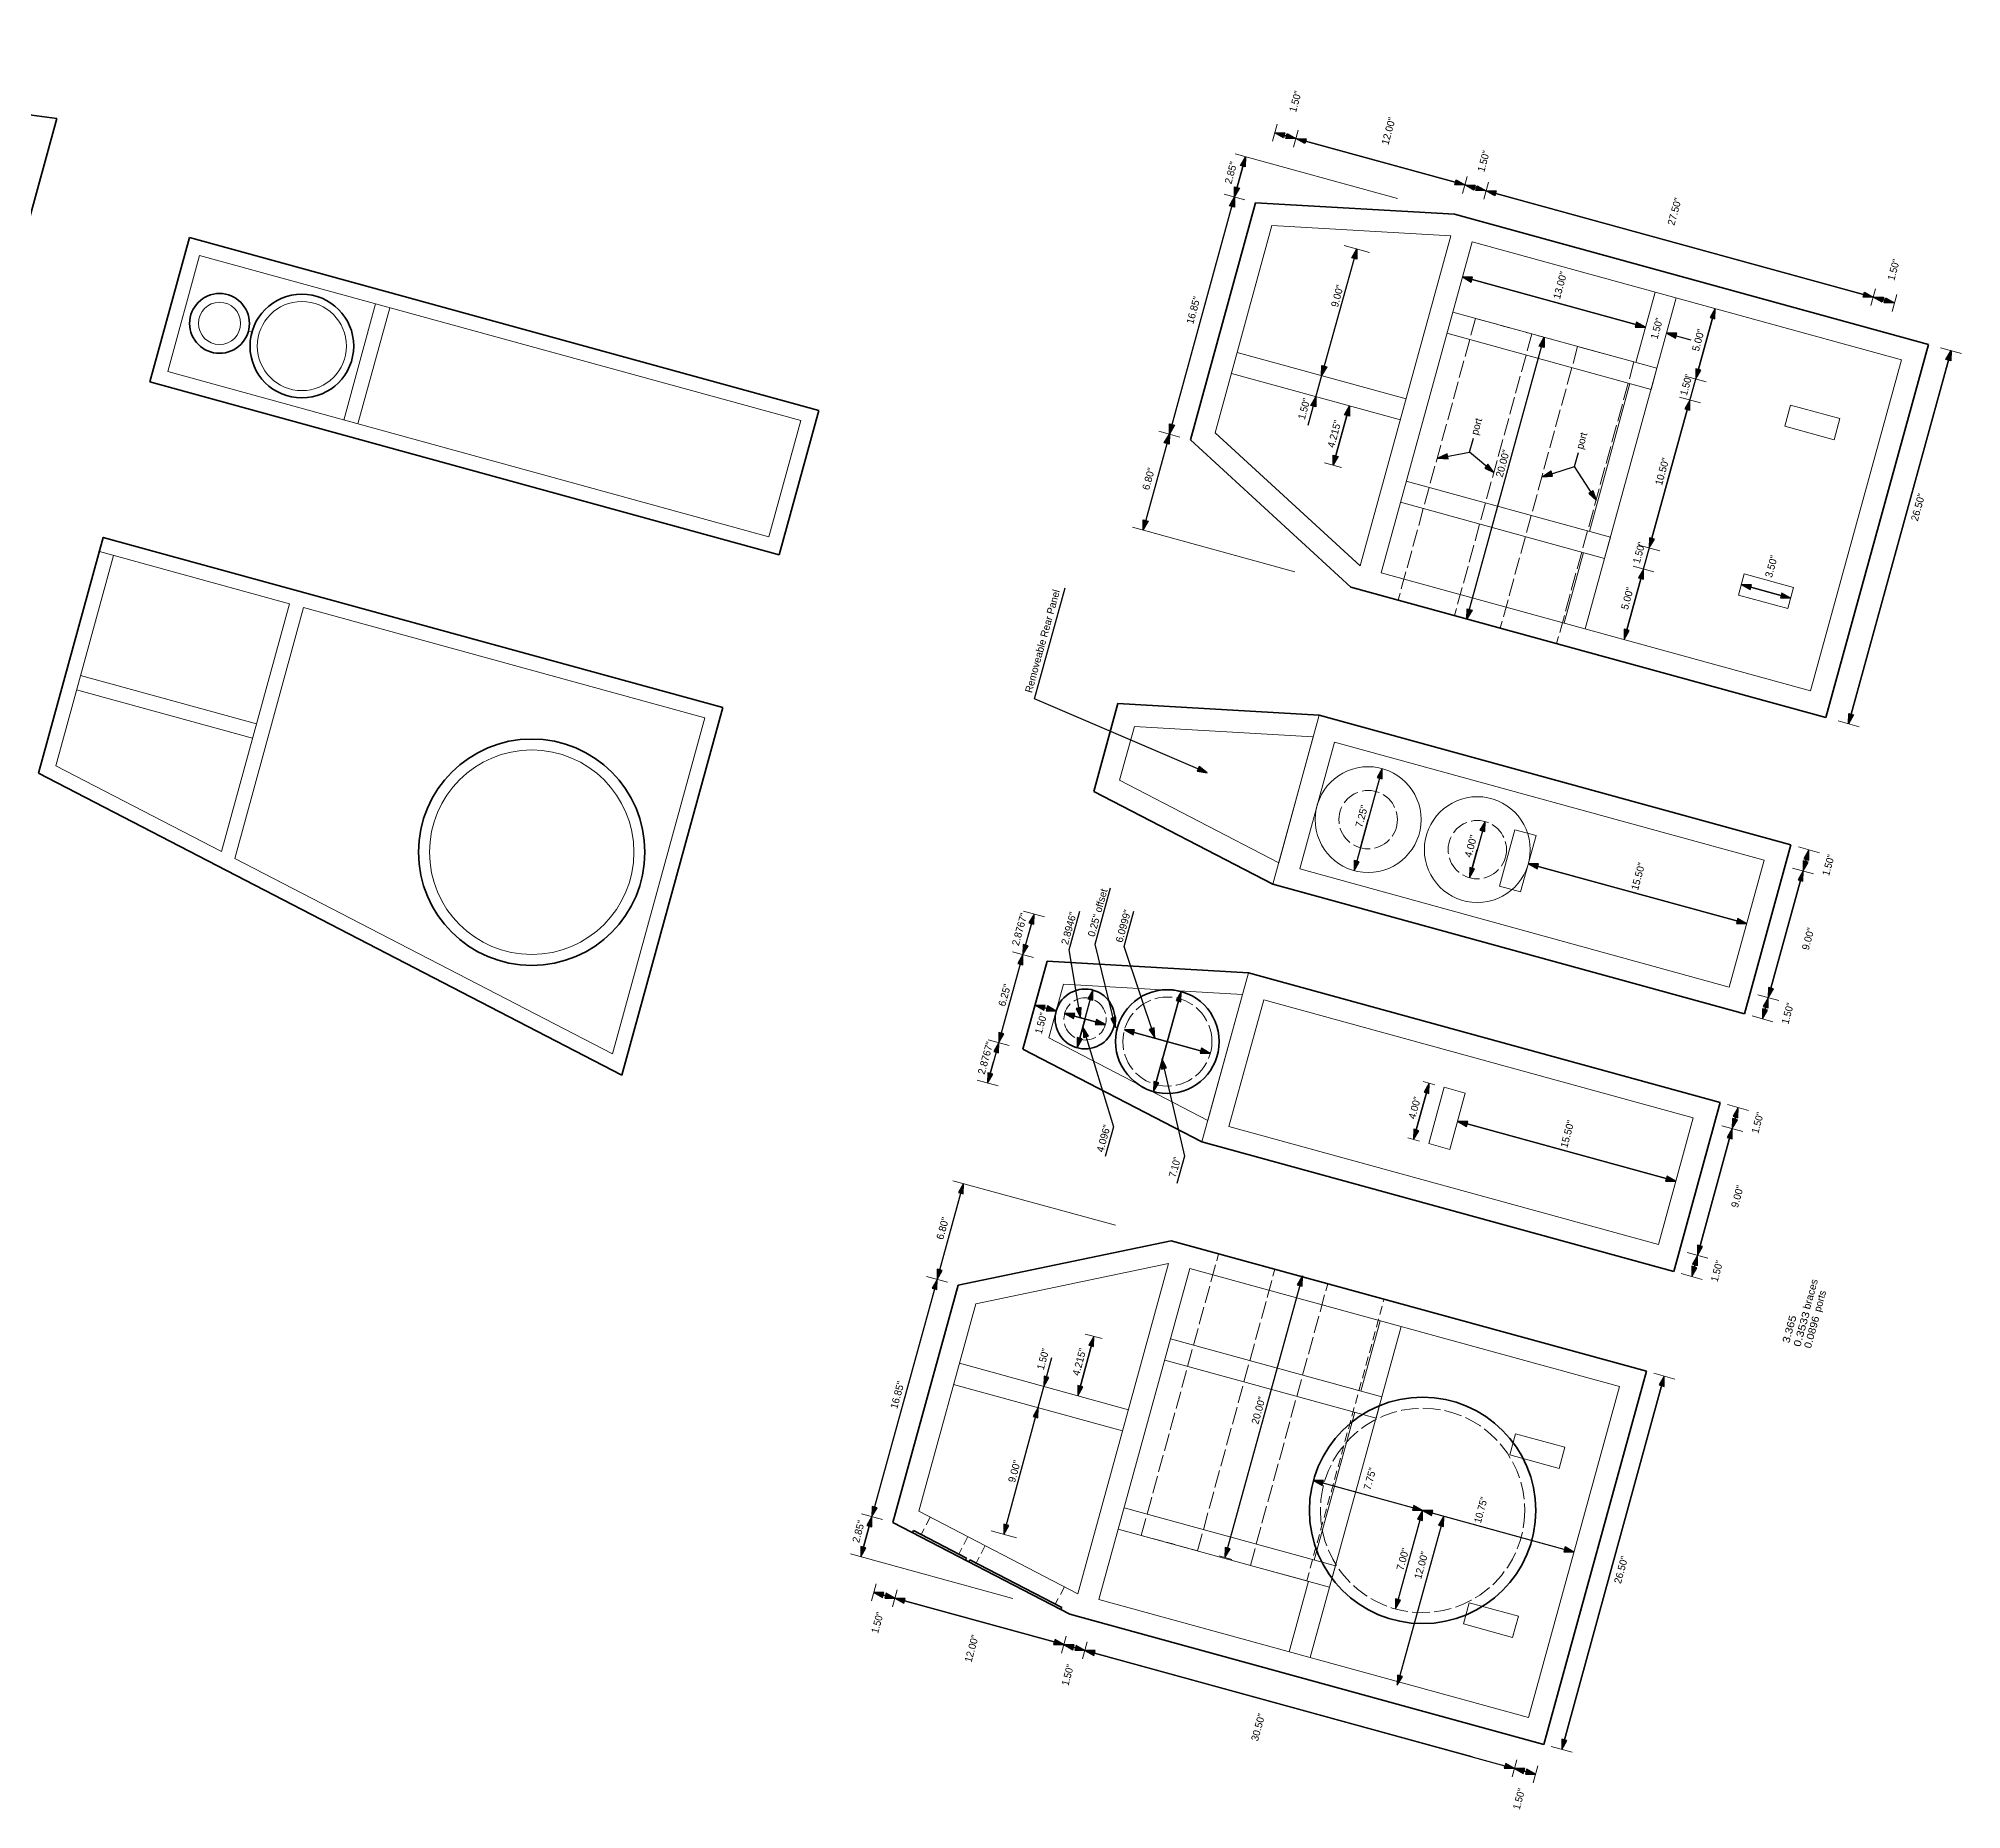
# Model space of a CAD drawing. Header units: feet. Extents: x 2106707 to 2106951, y 730618 to 730861.
# Drawn here: x 2106819 to 2106950.6, y 730618 to 730739.3 of the extents above; entities that cross this region are included whole.
import ezdxf
from ezdxf.enums import TextEntityAlignment as Align

# ---------------------------------------------------------------- set-up
doc = ezdxf.new("R2010")
doc.units = ezdxf.units.FT
doc.header["$LTSCALE"] = 0.2
doc.linetypes.add('LONG_DASHED', pattern=[7.5, 6, -1.5])
doc.linetypes.add('MEDIUM_DASHED', pattern=[4.5, 3, -1.5])
for name, color, linetype, lineweight in [('11', 7, 'Continuous', 13), ('33', 7, 'MEDIUM_DASHED', 13), ('42', 7, 'Continuous', 25)]:
    doc.layers.add(name, color=color, linetype=linetype, lineweight=lineweight)

msp = doc.modelspace()

# ---------------------------------------------------------------- hatches: boundary and pattern name
at = {"layer": '42'}
for points in [[(2106904.2182, 730732.4973), (2106903.6138, 730732.8445), (2106904.3108, 730732.8345)], [(2106904.4545, 730732.795), (2106905.0592, 730732.4475), (2106904.362, 730732.4578)], [(2106905.6637, 730732.1), (2106905.0592, 730732.4475), (2106905.7565, 730732.4375)], [(2106901.2582, 730730.5938), (2106901.6058, 730731.1985), (2106901.5955, 730730.5012)], [(2106916.0255, 730729.6165), (2106916.6297, 730729.2688), (2106915.9328, 730729.279)], [(2106917.2345, 730728.9215), (2106916.6297, 730729.2688), (2106917.3273, 730729.259)], [(2106900.5082, 730727.8448), (2106900.8558, 730728.4493), (2106900.8457, 730727.752)], [(2106901.1982, 730729.055), (2106900.851, 730728.4502), (2106900.861, 730729.1475)], [(2106917.4723, 730729.2188), (2106918.077, 730728.8715), (2106917.3797, 730728.8812)], [(2106918.6815, 730728.5238), (2106918.077, 730728.8715), (2106918.7742, 730728.8613)], [(2106908.8885, 730724.285), (2106909.2382, 730724.8883), (2106909.2258, 730724.191)], [(2106917.1535, 730722.9615), (2106916.4562, 730722.9715), (2106917.0608, 730722.624)], [(2106943.99, 730721.9345), (2106944.5945, 730721.5868), (2106943.8972, 730721.597)], [(2106945.199, 730721.2392), (2106944.5945, 730721.5868), (2106945.2917, 730721.5768)], [(2106945.4365, 730721.537), (2106946.041, 730721.1895), (2106945.3438, 730721.1995)], [(2106933.7522, 730720.112), (2106933.7623, 730720.8093), (2106933.4147, 730720.2048)], [(2106921.7223, 730718.2315), (2106922.0697, 730718.836), (2106922.0598, 730718.1388)], [(2106928.2952, 730719.5367), (2106928.9925, 730719.5265), (2106928.388, 730719.874)], [(2106931.1362, 730719.119), (2106930.439, 730719.129), (2106931.0435, 730718.7815)], [(2106949.573, 730717.3207), (2106949.9208, 730717.9253), (2106949.9105, 730717.228)], [(2106907.1702, 730716.8225), (2106906.8227, 730716.218), (2106906.8328, 730716.9153)], [(2106932.4475, 730716.6848), (2106932.4375, 730715.9875), (2106932.785, 730716.592)], [(2106906.0783, 730714.1673), (2106906.4255, 730714.772), (2106906.4158, 730714.0748)], [(2106908.3898, 730713.5335), (2106908.7407, 730714.136), (2106908.7267, 730713.4387)], [(2106932.0302, 730713.8438), (2106932.0403, 730714.541), (2106931.6927, 730713.9365)], [(2106896.046, 730711.602), (2106896.3935, 730712.2065), (2106896.3835, 730711.5093)], [(2106896.7412, 730712.811), (2106896.3935, 730712.2065), (2106896.4038, 730712.9038)], [(2106915.41, 730710.8555), (2106914.7793, 730710.5583), (2106915.475, 730710.5115)], [(2106907.9525, 730710.681), (2106907.6017, 730710.0785), (2106907.6155, 730710.7758)], [(2106917.9847, 730709.8845), (2106918.6173, 730709.591), (2106918.207, 730710.1547)], [(2106922.529, 730709.661), (2106921.9395, 730709.2888), (2106922.6357, 730709.3278)], [(2106925.1275, 730708.1347), (2106925.6398, 730707.6615), (2106925.422, 730708.324)], [(2106894.938, 730706.248), (2106894.5905, 730705.6435), (2106894.6005, 730706.3405)], [(2106929.2687, 730705.1138), (2106929.2588, 730704.4165), (2106929.6063, 730705.021)], [(2106928.851, 730702.2728), (2106928.8613, 730702.97), (2106928.5137, 730702.3655)], [(2106936.2558, 730701.8978), (2106935.5585, 730701.9078), (2106936.163, 730701.5602)], [(2106938.236, 730700.9907), (2106938.9333, 730700.9807), (2106938.3287, 730701.3283)], [(2106917.1192, 730700.155), (2106916.7715, 730699.5505), (2106916.7818, 730700.2475)], [(2106927.5465, 730698.846), (2106927.5362, 730698.1488), (2106927.8838, 730698.7533)], [(2106943.2478, 730692.9763), (2106942.9002, 730692.372), (2106942.9103, 730693.069)], [(2106898.2998, 730689.1265), (2106898.9893, 730689.0218), (2106898.4375, 730689.4483)], [(2106910.9562, 730688.609), (2106910.9663, 730689.3063), (2106910.6187, 730688.7018)], [(2106917.999, 730684.9888), (2106918.009, 730685.686), (2106917.6615, 730685.0815)], [(2106940.1745, 730683.044), (2106940.1845, 730683.7412), (2106939.837, 730683.1368)], [(2106909.0557, 730683.0123), (2106909.0458, 730682.315), (2106909.3933, 730682.9195)], [(2106916.9595, 730682.526), (2106916.9495, 730681.8287), (2106917.297, 730682.4333)], [(2106921.6732, 730682.7865), (2106920.976, 730682.7965), (2106921.5805, 730682.449)], [(2106939.7772, 730681.5977), (2106939.7873, 730682.295), (2106939.4397, 730681.6905)], [(2106939.7972, 730682.9923), (2106939.7873, 730682.295), (2106940.1348, 730682.8995)], [(2106887.1203, 730678.6488), (2106887.1302, 730679.346), (2106886.7828, 730678.7415)], [(2106935.2232, 730678.7005), (2106935.9205, 730678.6905), (2106935.316, 730679.038)], [(2106886.3788, 730677.2708), (2106886.3687, 730676.5735), (2106886.7163, 730677.178)], [(2106886.3588, 730675.8762), (2106886.3687, 730676.5735), (2106886.0213, 730675.969)], [(2106891.1532, 730673.4417), (2106891.1633, 730674.139), (2106890.8158, 730673.5345)], [(2106897.1895, 730673.3418), (2106897.1995, 730674.039), (2106896.852, 730673.4345)], [(2106937.4142, 730674.314), (2106937.4043, 730673.6168), (2106937.7517, 730674.2212)], [(2106887.8972, 730673.0948), (2106887.2, 730673.1048), (2106887.8045, 730672.7573)], [(2106887.9493, 730672.7172), (2106888.6465, 730672.7072), (2106888.042, 730673.0548)], [(2106890.017, 730672.89), (2106890.3007, 730672.253), (2106890.3623, 730672.9475)], [(2106937.017, 730672.867), (2106937.007, 730672.1698), (2106937.3545, 730672.7743)], [(2106937.3942, 730672.9195), (2106937.4043, 730673.6168), (2106937.0567, 730673.0123)], [(2106889.9227, 730672.5382), (2106889.2255, 730672.5482), (2106889.83, 730672.2008)], [(2106890.853, 730670.9897), (2106890.4893, 730671.5848), (2106890.5183, 730670.888)], [(2106891.3188, 730671.7917), (2106892.016, 730671.7818), (2106891.4115, 730672.1292)], [(2106892.3835, 730672.2028), (2106892.7152, 730671.5895), (2106892.7232, 730672.2867)], [(2106894.0153, 730671.4138), (2106893.318, 730671.4238), (2106893.9225, 730671.0763)], [(2106895.0203, 730671.4468), (2106895.4, 730670.862), (2106895.3522, 730671.5578)], [(2106884.704, 730669.8495), (2106884.714, 730670.5467), (2106884.3665, 730669.9423)], [(2106884.724, 730671.244), (2106884.714, 730670.5467), (2106885.0615, 730671.1512)], [(2106890.0883, 730670.888), (2106890.0783, 730670.1908), (2106890.4257, 730670.7952)], [(2106898.5027, 730669.8178), (2106899.2, 730669.8078), (2106898.5955, 730670.1553)], [(2106896.1993, 730668.8113), (2106895.8753, 730669.4287), (2106895.8583, 730668.7318)], [(2106883.9627, 730668.4718), (2106883.9528, 730667.7745), (2106884.3002, 730668.379)], [(2106895.3285, 730667.8897), (2106895.3185, 730667.1925), (2106895.666, 730667.797)], [(2106914.1692, 730667.0687), (2106914.1793, 730667.766), (2106913.8317, 730667.1615)], [(2106935.328, 730665.4038), (2106935.338, 730666.101), (2106934.9905, 730665.4965)], [(2106916.8268, 730665.1462), (2106916.1295, 730665.1562), (2106916.734, 730664.8088)], [(2106934.9507, 730665.352), (2106934.9408, 730664.6547), (2106935.2883, 730665.2593)], [(2106913.1302, 730664.6062), (2106913.1203, 730663.909), (2106913.4677, 730664.5135)], [(2106934.9307, 730663.9575), (2106934.9408, 730664.6547), (2106934.5932, 730664.0503)], [(2106882.2853, 730660.1952), (2106882.2952, 730660.8925), (2106881.9477, 730660.288)], [(2106930.3767, 730661.0602), (2106931.074, 730661.0503), (2106930.4695, 730661.3978)], [(2106932.5477, 730655.2793), (2106932.5578, 730655.9765), (2106932.2103, 730655.372)], [(2106932.5677, 730656.6738), (2106932.5578, 730655.9765), (2106932.9052, 730656.581)], [(2106880.482, 730653.6323), (2106880.492, 730654.3295), (2106880.1445, 730653.725)], [(2106880.502, 730655.0267), (2106880.492, 730654.3295), (2106880.8395, 730654.934)], [(2106905.4928, 730653.8723), (2106905.5027, 730654.5695), (2106905.1552, 730653.965)], [(2106932.1705, 730655.2268), (2106932.1605, 730654.5295), (2106932.508, 730655.134)], [(2106891.2078, 730649.735), (2106891.214, 730650.4323), (2106890.8698, 730649.8258)], [(2106887.8152, 730647.6957), (2106887.805, 730646.9985), (2106888.1527, 730647.603)], [(2106930.2765, 730647.0082), (2106930.2865, 730647.7055), (2106929.939, 730647.101)], [(2106890.1263, 730647.0595), (2106890.12, 730646.3623), (2106890.4643, 730646.9688)], [(2106887.3975, 730644.8553), (2106887.4075, 730645.5525), (2106887.06, 730644.948)], [(2106906.9578, 730640.556), (2106906.2605, 730640.566), (2106906.865, 730640.2185)], [(2106876.039, 730638.7843), (2106876.029, 730638.087), (2106876.3765, 730638.6915)], [(2106913.0362, 730638.5228), (2106913.7335, 730638.5127), (2106913.129, 730638.8603)], [(2106913.7235, 730637.8155), (2106913.7335, 730638.5127), (2106913.386, 730637.9082)], [(2106914.4307, 730638.5027), (2106913.7335, 730638.5127), (2106914.338, 730638.1653)], [(2106876.014, 730637.3912), (2106876.0242, 730638.0885), (2106875.6768, 730637.484)], [(2106885.0617, 730637.5625), (2106885.0543, 730636.8653), (2106885.3997, 730637.471)], [(2106915.17, 730637.418), (2106915.18, 730638.1153), (2106914.8325, 730637.5108)], [(2106875.2793, 730636.0378), (2106875.269, 730635.3405), (2106875.6165, 730635.945)], [(2106900.2138, 730635.9815), (2106900.2037, 730635.2843), (2106900.5513, 730635.8888)], [(2106923.4018, 730635.6748), (2106924.099, 730635.6647), (2106923.4945, 730636.0123)], [(2106876.8512, 730632.8893), (2106876.154, 730632.8995), (2106876.7585, 730632.552)], [(2106876.9022, 730632.5125), (2106877.5995, 730632.5023), (2106876.995, 730632.8498)], [(2106878.2968, 730632.4923), (2106877.5995, 730632.5023), (2106878.204, 730632.1547)], [(2106911.889, 730632.4603), (2106911.879, 730631.763), (2106912.2265, 730632.3675)], [(2106888.4728, 730629.333), (2106889.17, 730629.323), (2106888.5655, 730629.6705)], [(2106889.8673, 730629.3128), (2106889.17, 730629.323), (2106889.7745, 730628.9753)], [(2106889.9197, 730628.9355), (2106890.617, 730628.9253), (2106890.0125, 730629.273)], [(2106891.3142, 730628.9153), (2106890.617, 730628.9253), (2106891.2215, 730628.5778)], [(2106912.0107, 730627.2412), (2106912.0008, 730626.544), (2106912.3482, 730627.1485)], [(2106923.2755, 730622.8495), (2106923.2655, 730622.1523), (2106923.613, 730622.7568)], [(2106919.3298, 730620.8538), (2106920.027, 730620.8438), (2106919.4225, 730621.1913)], [(2106920.7242, 730620.8337), (2106920.027, 730620.8438), (2106920.6315, 730620.4963)], [(2106920.7763, 730620.4563), (2106921.4735, 730620.4463), (2106920.869, 730620.7937)]]:
    msp.add_hatch(color=256, dxfattribs=at).paths.add_polyline_path(points)

# ---------------------------------------------------------------- linework, layer by layer
at = {"layer": '11', "lineweight": 35}
for p, q in [((2106777.6578, 730739.2995), (2106820.2285, 730733.826)), ((2106814.665, 730713.5765), (2106820.2285, 730733.826)), ((2106915.9167, 730727.2677), (2106948.3723, 730718.3507)), ((2106829.2947, 730725.6702), (2106826.5792, 730715.7867)), ((2106872.385, 730713.8322), (2106829.2947, 730725.6702)), ((2106948.3723, 730718.3507), (2106941.352, 730692.7973)), ((2106869.669, 730703.949), (2106826.5792, 730715.7867)), ((2106872.385, 730713.8322), (2106869.669, 730703.949)), ((2106897.8345, 730711.8107), (2106908.8158, 730701.7363)), ((2106908.8158, 730701.7363), (2106941.352, 730692.7973)), ((2106891.2185, 730687.7318), (2106892.8742, 730693.7582)), ((2106906.6538, 730692.954), (2106892.8742, 730693.7582)), ((2106858.9103, 730668.3113), (2106865.8248, 730693.48)), ((2106906.6538, 730692.954), (2106938.9565, 730684.0785)), ((2106858.9103, 730668.3113), (2106818.9597, 730688.9853)), ((2106903.4745, 730681.383), (2106891.2185, 730687.7318)), ((2106935.7772, 730672.5075), (2106938.9565, 730684.0785)), ((2106903.4745, 730681.383), (2106935.7772, 730672.5075)), ((2106886.372, 730670.0915), (2106888.0277, 730676.118)), ((2106901.8073, 730675.3137), (2106888.0277, 730676.118)), ((2106901.8073, 730675.3137), (2106934.11, 730666.4383)), ((2106898.628, 730663.7427), (2106886.372, 730670.0915)), ((2106930.9307, 730654.8673), (2106934.11, 730666.4383)), ((2106898.628, 730663.7427), (2106930.9307, 730654.8673)), ((2106881.9328, 730653.9335), (2106896.52, 730656.983)), ((2106896.52, 730656.983), (2106929.056, 730648.0437)), ((2106922.035, 730622.4905), (2106929.056, 730648.0437)), ((2106878.8695, 730637.1303), (2106878.802, 730637.0003)), ((2106882.5035, 730635.2445), (2106878.8695, 730637.1303)), ((2106882.5033, 730635.2445), (2106882.436, 730635.1147)), ((2106882.7253, 730635.1295), (2106882.658, 730634.9997)), ((2106889.0272, 730631.8592), (2106882.7253, 730635.1295)), ((2106889.0272, 730631.8592), (2106888.9615, 730631.7325)), ((2106889.5792, 730631.4075), (2106922.035, 730622.4905))]:
    msp.add_line(p, q, dxfattribs=at)
at = {"layer": '11'}
for p, q in [((2106903.773, 730733.4248), (2106903.4542, 730732.2647)), ((2106905.2188, 730733.0275), (2106904.9, 730731.8675)), ((2106912.0132, 730728.34), (2106900.894, 730731.394)), ((2106916.789, 730729.849), (2106916.4705, 730728.689)), ((2106918.2365, 730729.4515), (2106917.9178, 730728.2913)), ((2106901.5723, 730728.2523), (2106900.1393, 730728.646)), ((2106903.4213, 730726.4857), (2106899.5228, 730712.2975)), ((2106915.6713, 730725.7793), (2106903.4213, 730726.4857)), ((2106909.4622, 730703.1787), (2106915.6713, 730725.7793)), ((2106910.893, 730702.7212), (2106917.1185, 730725.3818)), ((2106917.1185, 730725.3818), (2106946.5285, 730717.3017)), ((2106829.994, 730724.441), (2106827.8083, 730716.4863)), ((2106871.1557, 730713.133), (2106829.994, 730724.441)), ((2106910.1093, 730724.6488), (2106908.3675, 730725.1273)), ((2106931.1015, 730721.54), (2106924.8758, 730698.8798)), ((2106929.655, 730721.9375), (2106928.3303, 730717.1157)), ((2106944.754, 730722.1667), (2106944.4353, 730721.0068)), ((2106946.2005, 730721.7695), (2106945.8818, 730720.6095)), ((2106842.0475, 730721.1298), (2106839.8615, 730713.175)), ((2106843.0118, 730720.8647), (2106840.8257, 730712.91)), ((2106915.7938, 730720.5602), (2106929.7768, 730716.7185)), ((2106933.7623, 730720.8093), (2106927.5362, 730698.1488)), ((2106833.5727, 730719.1802), (2106833.3317, 730719.2465)), ((2106915.3965, 730719.1138), (2106929.3795, 730715.272)), ((2106922.5495, 730718.704), (2106921.671, 730718.9452)), ((2106912.6088, 730714.629), (2106901.0367, 730717.8073)), ((2106928.2092, 730717.1495), (2106924.3522, 730718.209)), ((2106950.637, 730717.7283), (2106949.2042, 730718.1223)), ((2106912.2115, 730713.1828), (2106900.6395, 730716.361)), ((2106929.7768, 730716.7185), (2106929.3795, 730715.272)), ((2106933.1525, 730715.7913), (2106931.7195, 730716.1848)), ((2106946.5285, 730717.3017), (2106940.3027, 730694.6412)), ((2106927.9328, 730715.6695), (2106925.1513, 730705.545)), ((2106932.4375, 730715.9875), (2106932.0403, 730714.541)), ((2106932.7552, 730714.3448), (2106931.3223, 730714.7383)), ((2106938.5383, 730712.7553), (2106938.9358, 730714.202)), ((2106938.9358, 730714.202), (2106942.311, 730713.2747)), ((2106897.1102, 730712.0097), (2106895.677, 730712.4035)), ((2106899.5228, 730712.2975), (2106909.4622, 730703.1787)), ((2106938.5383, 730712.7553), (2106941.9137, 730711.8283)), ((2106941.9137, 730711.8283), (2106942.3112, 730713.2747)), ((2106908.181, 730709.9195), (2106907.0222, 730710.2378)), ((2106912.6148, 730708.9892), (2106926.598, 730705.1475)), ((2106912.2175, 730707.5428), (2106926.2005, 730703.701)), ((2106904.9945, 730702.7858), (2106893.8753, 730705.84)), ((2106926.598, 730705.1475), (2106926.2005, 730703.701)), ((2106929.975, 730704.2198), (2106928.542, 730704.6133)), ((2106929.2588, 730704.4165), (2106928.8613, 730702.97)), ((2106823.132, 730704.1725), (2106836.149, 730700.5962)), ((2106924.7535, 730704.0988), (2106923.429, 730699.2773)), ((2106929.5778, 730702.7733), (2106928.1447, 730703.1667)), ((2106910.893, 730702.7212), (2106940.3027, 730694.6412)), ((2106935.3597, 730701.1845), (2106935.7572, 730702.631)), ((2106935.7572, 730702.631), (2106939.1322, 730701.7037)), ((2106938.7345, 730700.2575), (2106939.132, 730701.704)), ((2106836.149, 730700.5962), (2106831.4868, 730683.6288)), ((2106837.1138, 730700.331), (2106832.3953, 730683.1587)), ((2106837.1138, 730700.331), (2106864.5955, 730692.7805)), ((2106935.3597, 730701.1845), (2106938.7345, 730700.2575)), ((2106833.8868, 730692.3605), (2106821.8338, 730695.673)), ((2106833.6217, 730691.3962), (2106821.5688, 730694.7087)), ((2106858.2733, 730669.767), (2106864.5955, 730692.7805)), ((2106903.4745, 730681.383), (2106906.6535, 730692.954)), ((2106943.6168, 730692.175), (2106942.1837, 730692.5687)), ((2106906.2475, 730691.475), (2106893.999, 730692.19)), ((2106903.8808, 730682.862), (2106906.2475, 730691.475)), ((2106905.3185, 730682.432), (2106907.7028, 730691.11)), ((2106907.7028, 730691.11), (2106937.1125, 730683.0295)), ((2106920.0592, 730685.1223), (2106918.9997, 730681.2658)), ((2106920.0592, 730685.1223), (2106921.506, 730684.7248)), ((2106921.506, 730684.7248), (2106920.4463, 730680.8683)), ((2106940.901, 730683.5445), (2106939.468, 730683.938)), ((2106858.2733, 730669.767), (2106832.3953, 730683.1587)), ((2106905.3185, 730682.432), (2106934.7283, 730674.3515)), ((2106934.7283, 730674.3515), (2106937.1125, 730683.0295)), ((2106940.5038, 730682.0983), (2106939.0707, 730682.4918)), ((2106918.9997, 730681.2658), (2106920.4463, 730680.8683)), ((2106887.8468, 730679.1493), (2106886.4137, 730679.5428)), ((2106887.0853, 730676.3768), (2106885.6522, 730676.7703)), ((2106898.628, 730663.7427), (2106901.807, 730675.3137)), ((2106901.401, 730673.8348), (2106889.1525, 730674.5498)), ((2106899.0343, 730665.2218), (2106901.401, 730673.8348)), ((2106900.472, 730664.7917), (2106902.8563, 730673.4698)), ((2106902.8563, 730673.4698), (2106932.266, 730665.3893)), ((2106938.1208, 730673.42), (2106936.6878, 730673.8135)), ((2106937.7235, 730671.973), (2106936.2905, 730672.3665)), ((2106885.4305, 730670.35), (2106883.9975, 730670.7435)), ((2106884.6692, 730667.5778), (2106883.2363, 730667.9712)), ((2106914.5795, 730667.656), (2106913.7793, 730667.8758)), ((2106915.2127, 730667.482), (2106914.1532, 730663.6255)), ((2106915.2127, 730667.482), (2106916.6595, 730667.0845)), ((2106916.6595, 730667.0845), (2106915.5998, 730663.228)), ((2106936.0545, 730665.9043), (2106934.6215, 730666.2978)), ((2106900.472, 730664.7917), (2106929.8818, 730656.7113)), ((2106929.8818, 730656.7113), (2106932.266, 730665.3893)), ((2106935.6573, 730664.458), (2106934.2242, 730664.8515)), ((2106913.5205, 730663.7993), (2106912.7203, 730664.019)), ((2106914.1532, 730663.6255), (2106915.5998, 730663.228)), ((2106892.6987, 730658.0332), (2106881.58, 730661.089)), ((2106933.2742, 730655.7797), (2106931.8413, 730656.1732)), ((2106881.2085, 730654.1325), (2106879.7755, 730654.5262)), ((2106883.1355, 730652.6525), (2106896.3388, 730655.4128)), ((2106896.3388, 730655.4128), (2106890.1288, 730632.8125)), ((2106897.8023, 730655.075), (2106891.576, 730632.4147)), ((2106897.8023, 730655.075), (2106927.212, 730646.9945)), ((2106932.877, 730654.3328), (2106931.444, 730654.7263)), ((2106879.2375, 730638.464), (2106883.1355, 730652.6525)), ((2106891.7933, 730650.273), (2106890.6345, 730650.5915)), ((2106896.4775, 730650.2538), (2106910.9422, 730646.2793)), ((2106906.0412, 730628.4402), (2106912.267, 730651.1007)), ((2106909.4958, 730646.6767), (2106910.8205, 730651.498)), ((2106893.5907, 730645.4085), (2106882.0192, 730648.5887)), ((2106896.08, 730648.8073), (2106910.545, 730644.8328)), ((2106931.003, 730647.5088), (2106929.57, 730647.9023)), ((2106893.1933, 730643.9622), (2106881.6217, 730647.1425)), ((2106920.986, 730624.3343), (2106927.212, 730646.9945)), ((2106906.3168, 730635.106), (2106909.0985, 730645.2303)), ((2106910.5452, 730644.8328), (2106910.9427, 730646.2793)), ((2106920.102, 730643.7627), (2106919.7045, 730642.3163)), ((2106920.102, 730643.7627), (2106923.4767, 730642.8355)), ((2106923.477, 730642.8355), (2106923.0795, 730641.389)), ((2106919.7045, 730642.3163), (2106923.0795, 730641.389)), ((2106890.1288, 730632.8125), (2106879.2375, 730638.464)), ((2106893.2982, 730638.6828), (2106907.7635, 730634.7085)), ((2106876.7455, 730637.8903), (2106875.3125, 730638.284)), ((2106885.9252, 730636.626), (2106884.1835, 730637.1048)), ((2106892.9008, 730637.2363), (2106907.366, 730633.262)), ((2106885.676, 730632.4803), (2106874.5573, 730635.536)), ((2106900.6835, 730635.1525), (2106899.805, 730635.394)), ((2106905.7982, 730633.6923), (2106901.9413, 730634.7523)), ((2106907.366, 730633.262), (2106907.7635, 730634.7085)), ((2106875.9945, 730632.3195), (2106876.3133, 730633.4795)), ((2106904.5948, 730628.8377), (2106905.9195, 730633.6595)), ((2106877.4402, 730631.9223), (2106877.759, 730633.0822)), ((2106891.576, 730632.4147), (2106920.986, 730624.3343)), ((2106916.9225, 730632.1923), (2106916.525, 730630.7458)), ((2106916.9225, 730632.1923), (2106920.2977, 730631.2647)), ((2106916.525, 730630.7458), (2106919.9002, 730629.8183)), ((2106920.2977, 730631.2647), (2106919.9002, 730629.8183)), ((2106889.0105, 730628.743), (2106889.3292, 730629.903)), ((2106890.4578, 730628.3453), (2106890.7765, 730629.5053)), ((2106919.8678, 730620.2638), (2106920.1865, 730621.4238)), ((2106923.982, 730621.9555), (2106922.549, 730622.349)), ((2106921.3142, 730619.8662), (2106921.633, 730621.0262))]:
    msp.add_line(p, q, dxfattribs=at)
at = {"layer": '11', "lineweight": 35}
for points in [[(2106915.9167, 730727.2677), (2106902.2972, 730728.053), (2106897.8345, 730711.8107)], [(2106818.9597, 730688.9853), (2106823.397, 730705.1368), (2106865.8248, 730693.48)], [(2106889.5792, 730631.4075), (2106877.4705, 730637.691), (2106881.9328, 730653.9335)]]:
    msp.add_lwpolyline(points, dxfattribs=at)
at = {"layer": '11'}
for points in [[(2106871.1557, 730713.133), (2106868.9698, 730705.1782), (2106827.8083, 730716.4863)], [(2106831.4868, 730683.6288), (2106820.1378, 730689.5018), (2106824.0923, 730703.896)], [(2106903.8808, 730682.862), (2106892.9868, 730688.5053), (2106893.999, 730692.19)], [(2106899.0343, 730665.2218), (2106888.1403, 730670.865), (2106889.1525, 730674.5498)]]:
    msp.add_lwpolyline(points, dxfattribs=at)
at = {"layer": '11', "lineweight": 35}
for centre, radius in [((2106831.3577, 730719.7889), 2.0472), ((2106836.996, 730718.2397), 3.55), ((2106852.735, 730683.582), 7.7499), ((2106890.6207, 730672.1649), 2.0472), ((2106896.259, 730670.6157), 3.55), ((2106913.7335, 730638.5127), 7.7499)]:
    msp.add_circle(centre, radius, dxfattribs=at)
at = {"layer": '11'}
for centre, radius in [((2106831.3577, 730719.789), 1.4468), ((2106836.996, 730718.2397), 3.05), ((2106852.735, 730683.582), 6.9999), ((2106910.006, 730685.8106), 3.625), ((2106917.4792, 730683.7574), 3.625)]:
    msp.add_circle(centre, radius, dxfattribs=at)
at = {"layer": '33', "linetype": 'LONG_DASHED'}
for p, q in [((2106917.3613, 730720.1298), (2106912.0625, 730700.8443)), ((2106921.218, 730719.07), (2106915.9195, 730699.7847)), ((2106924.3522, 730718.209), (2106919.0532, 730698.9235)), ((2106928.2092, 730717.1495), (2106922.9105, 730697.864)), ((2106894.4682, 730636.8055), (2106899.7667, 730656.091)), ((2106898.325, 730635.746), (2106903.6235, 730655.0312)), ((2106901.9413, 730634.7523), (2106907.2398, 730654.0378))]:
    msp.add_line(p, q, dxfattribs=at)
at = {"layer": '33'}
for p, q in [((2106917.3613, 730720.1298), (2106921.218, 730719.07)), ((2106905.7982, 730633.6923), (2106911.0968, 730652.978)), ((2106880.0252, 730638.0552), (2106879.402, 730636.854)), ((2106882.5932, 730636.7227), (2106881.97, 730635.5212)), ((2106883.7922, 730636.1005), (2106883.169, 730634.8993)), ((2106894.4682, 730636.8055), (2106898.325, 730635.746)), ((2106889.2067, 730633.291), (2106888.5835, 730632.0895))]:
    msp.add_line(p, q, dxfattribs=at)
at = {"layer": '33', "linetype": 'LONG_DASHED'}
for centre, radius in [((2106910.006, 730685.8107), 2), ((2106917.4792, 730683.7575), 2), ((2106890.6208, 730672.165), 1.4468), ((2106896.259, 730670.6157), 3.05), ((2106913.7335, 730638.5127), 6.9999)]:
    msp.add_circle(centre, radius, dxfattribs=at)
at = {"layer": '42'}
for p, q in [((2106903.6138, 730732.8445), (2106905.0592, 730732.4475)), ((2106905.0592, 730732.4475), (2106903.6138, 730732.8445)), ((2106905.0592, 730732.4475), (2106916.6297, 730729.2688)), ((2106916.6297, 730729.2688), (2106905.0592, 730732.4475)), ((2106901.6058, 730731.1985), (2106900.851, 730728.4502)), ((2106900.851, 730728.4502), (2106901.6058, 730731.1985)), ((2106916.6297, 730729.2688), (2106918.077, 730728.8715)), ((2106918.077, 730728.8715), (2106916.6297, 730729.2688)), ((2106896.3935, 730712.2065), (2106900.8558, 730728.4493)), ((2106918.077, 730728.8715), (2106944.5945, 730721.5868)), ((2106944.5945, 730721.5868), (2106918.077, 730728.8715)), ((2106909.2382, 730724.8883), (2106906.8227, 730716.218)), ((2106928.9925, 730719.5265), (2106916.4562, 730722.9715)), ((2106916.4562, 730722.9715), (2106928.9925, 730719.5265)), ((2106944.5945, 730721.5868), (2106946.041, 730721.1895)), ((2106946.041, 730721.1895), (2106944.5945, 730721.5868)), ((2106927.5362, 730698.1488), (2106933.7637, 730720.8088)), ((2106933.7623, 730720.8093), (2106932.4375, 730715.9875)), ((2106932.4375, 730715.9875), (2106933.7623, 730720.8093)), ((2106916.7715, 730699.5505), (2106922.0697, 730718.836)), ((2106930.439, 730719.129), (2106932.0973, 730718.6735)), ((2106949.9208, 730717.9253), (2106942.9002, 730692.372)), ((2106942.9002, 730692.372), (2106949.9208, 730717.9253)), ((2106906.8227, 730716.218), (2106905.8822, 730712.7935)), ((2106907.6017, 730710.0785), (2106908.7407, 730714.136)), ((2106908.7407, 730714.136), (2106907.6017, 730710.0785)), ((2106929.2588, 730704.4165), (2106932.0403, 730714.541)), ((2106932.0403, 730714.541), (2106929.2588, 730704.4165)), ((2106896.3935, 730712.2065), (2106894.5905, 730705.6435)), ((2106928.8613, 730702.97), (2106927.5362, 730698.1488)), ((2106935.5585, 730701.9078), (2106938.9333, 730700.9807)), ((2106938.9333, 730700.9807), (2106935.5585, 730701.9078)), ((2106910.9663, 730689.3063), (2106909.0458, 730682.315)), ((2106909.4762, 730683.882), (2106910.006, 730685.8107)), ((2106918.009, 730685.686), (2106916.9495, 730681.8287)), ((2106916.9495, 730681.8287), (2106917.4792, 730683.7575)), ((2106939.7873, 730682.295), (2106940.1845, 730683.7412)), ((2106940.1845, 730683.7412), (2106939.7873, 730682.295)), ((2106920.976, 730682.7965), (2106935.9205, 730678.6905)), ((2106935.9205, 730678.6905), (2106920.976, 730682.7965)), ((2106937.4043, 730673.6168), (2106939.7873, 730682.295)), ((2106939.7873, 730682.295), (2106937.4043, 730673.6168)), ((2106884.7135, 730670.547), (2106887.1302, 730679.346)), ((2106887.1302, 730679.346), (2106886.733, 730677.8997)), ((2106890.0783, 730670.1908), (2106891.1633, 730674.139)), ((2106895.3185, 730667.1925), (2106897.1995, 730674.039)), ((2106897.1995, 730674.039), (2106895.3185, 730667.1925)), ((2106888.6465, 730672.7072), (2106887.2, 730673.1048)), ((2106887.2, 730673.1048), (2106888.6465, 730672.7072)), ((2106937.4043, 730673.6168), (2106937.007, 730672.1698)), ((2106937.007, 730672.1698), (2106937.4043, 730673.6168)), ((2106892.016, 730671.7818), (2106889.2255, 730672.5482)), ((2106889.2255, 730672.5482), (2106892.016, 730671.7818)), ((2106890.6208, 730672.165), (2106890.0783, 730670.1908)), ((2106892.8358, 730671.5563), (2106892.5948, 730671.6225)), ((2106893.318, 730671.4238), (2106899.2, 730669.8078)), ((2106899.2, 730669.8078), (2106893.318, 730671.4238)), ((2106884.7138, 730670.5467), (2106883.9528, 730667.7745)), ((2106883.9528, 730667.7745), (2106884.35, 730669.2215)), ((2106913.1203, 730663.909), (2106914.1793, 730667.766)), ((2106914.1793, 730667.766), (2106913.1203, 730663.909)), ((2106934.9408, 730664.6547), (2106935.338, 730666.101)), ((2106935.338, 730666.101), (2106934.9408, 730664.6547)), ((2106916.1295, 730665.1562), (2106931.074, 730661.0503)), ((2106931.074, 730661.0503), (2106916.1295, 730665.1562)), ((2106932.5578, 730655.9765), (2106934.9408, 730664.6547)), ((2106934.9408, 730664.6547), (2106932.5578, 730655.9765)), ((2106880.492, 730654.3295), (2106882.2952, 730660.8925)), ((2106932.5578, 730655.9765), (2106932.1605, 730654.5295)), ((2106932.1605, 730654.5295), (2106932.5578, 730655.9765)), ((2106880.492, 730654.3295), (2106876.029, 730638.087)), ((2106905.5027, 730654.5695), (2106900.2037, 730635.2843)), ((2106891.214, 730650.4323), (2106890.12, 730646.3623)), ((2106890.12, 730646.3623), (2106891.214, 730650.4323)), ((2106887.4075, 730645.5525), (2106888.3487, 730648.9768)), ((2106923.2655, 730622.1523), (2106930.2865, 730647.7055)), ((2106930.2865, 730647.7055), (2106923.2655, 730622.1523)), ((2106885.0543, 730636.8653), (2106887.4075, 730645.5525)), ((2106913.7335, 730638.5127), (2106911.879, 730631.763)), ((2106875.269, 730635.3405), (2106876.0242, 730638.0885)), ((2106876.0242, 730638.0885), (2106875.269, 730635.3405)), ((2106915.18, 730638.1153), (2106912.0008, 730626.544)), ((2106876.154, 730632.8995), (2106877.5995, 730632.5023)), ((2106877.5995, 730632.5023), (2106876.154, 730632.8995)), ((2106877.5995, 730632.5023), (2106889.17, 730629.323)), ((2106889.17, 730629.323), (2106877.5995, 730632.5023)), ((2106889.17, 730629.323), (2106890.617, 730628.9253)), ((2106890.617, 730628.9253), (2106889.17, 730629.323)), ((2106890.617, 730628.9253), (2106920.027, 730620.8438)), ((2106917.134, 730621.6388), (2106890.617, 730628.9253)), ((2106920.027, 730620.8438), (2106921.4735, 730620.4463)), ((2106921.4735, 730620.4463), (2106920.027, 730620.8438))]:
    msp.add_line(p, q, dxfattribs=at)
for points in [[(2106904.2182, 730732.4973), (2106903.6138, 730732.8445), (2106904.3108, 730732.8345)], [(2106904.4545, 730732.795), (2106905.0592, 730732.4475), (2106904.362, 730732.4578)], [(2106905.6637, 730732.1), (2106905.0592, 730732.4475), (2106905.7565, 730732.4375)], [(2106901.2582, 730730.5938), (2106901.6058, 730731.1985), (2106901.5955, 730730.5012)], [(2106916.0255, 730729.6165), (2106916.6297, 730729.2688), (2106915.9328, 730729.279)], [(2106917.2345, 730728.9215), (2106916.6297, 730729.2688), (2106917.3273, 730729.259)], [(2106900.5082, 730727.8448), (2106900.8558, 730728.4493), (2106900.8457, 730727.752)], [(2106901.1982, 730729.055), (2106900.851, 730728.4502), (2106900.861, 730729.1475)], [(2106917.4723, 730729.2188), (2106918.077, 730728.8715), (2106917.3797, 730728.8812)], [(2106918.6815, 730728.5238), (2106918.077, 730728.8715), (2106918.7742, 730728.8613)], [(2106908.8885, 730724.285), (2106909.2382, 730724.8883), (2106909.2258, 730724.191)], [(2106917.1535, 730722.9615), (2106916.4562, 730722.9715), (2106917.0608, 730722.624)], [(2106943.99, 730721.9345), (2106944.5945, 730721.5868), (2106943.8972, 730721.597)], [(2106945.199, 730721.2392), (2106944.5945, 730721.5868), (2106945.2917, 730721.5768)], [(2106945.4365, 730721.537), (2106946.041, 730721.1895), (2106945.3438, 730721.1995)], [(2106933.7522, 730720.112), (2106933.7623, 730720.8093), (2106933.4147, 730720.2048)], [(2106921.7223, 730718.2315), (2106922.0697, 730718.836), (2106922.0598, 730718.1388)], [(2106928.2952, 730719.5367), (2106928.9925, 730719.5265), (2106928.388, 730719.874)], [(2106931.1362, 730719.119), (2106930.439, 730719.129), (2106931.0435, 730718.7815)], [(2106949.573, 730717.3207), (2106949.9208, 730717.9253), (2106949.9105, 730717.228)], [(2106907.1702, 730716.8225), (2106906.8227, 730716.218), (2106906.8328, 730716.9153)], [(2106932.4475, 730716.6848), (2106932.4375, 730715.9875), (2106932.785, 730716.592)], [(2106906.0783, 730714.1673), (2106906.4255, 730714.772), (2106906.4158, 730714.0748)], [(2106908.3898, 730713.5335), (2106908.7407, 730714.136), (2106908.7267, 730713.4387)], [(2106932.0302, 730713.8438), (2106932.0403, 730714.541), (2106931.6927, 730713.9365)], [(2106896.046, 730711.602), (2106896.3935, 730712.2065), (2106896.3835, 730711.5093)], [(2106896.7412, 730712.811), (2106896.3935, 730712.2065), (2106896.4038, 730712.9038)], [(2106915.41, 730710.8555), (2106914.7793, 730710.5583), (2106915.475, 730710.5115)], [(2106907.9525, 730710.681), (2106907.6017, 730710.0785), (2106907.6155, 730710.7758)], [(2106917.9847, 730709.8845), (2106918.6173, 730709.591), (2106918.207, 730710.1547)], [(2106922.529, 730709.661), (2106921.9395, 730709.2888), (2106922.6357, 730709.3278)], [(2106925.1275, 730708.1347), (2106925.6398, 730707.6615), (2106925.422, 730708.324)], [(2106894.938, 730706.248), (2106894.5905, 730705.6435), (2106894.6005, 730706.3405)], [(2106929.2687, 730705.1138), (2106929.2588, 730704.4165), (2106929.6063, 730705.021)], [(2106928.851, 730702.2728), (2106928.8613, 730702.97), (2106928.5137, 730702.3655)], [(2106936.2558, 730701.8978), (2106935.5585, 730701.9078), (2106936.163, 730701.5602)], [(2106938.236, 730700.9907), (2106938.9333, 730700.9807), (2106938.3287, 730701.3283)], [(2106917.1192, 730700.155), (2106916.7715, 730699.5505), (2106916.7818, 730700.2475)], [(2106927.5465, 730698.846), (2106927.5362, 730698.1488), (2106927.8838, 730698.7533)], [(2106943.2478, 730692.9763), (2106942.9002, 730692.372), (2106942.9103, 730693.069)], [(2106898.2998, 730689.1265), (2106898.9893, 730689.0218), (2106898.4375, 730689.4483)], [(2106910.9562, 730688.609), (2106910.9663, 730689.3063), (2106910.6187, 730688.7018)], [(2106917.999, 730684.9888), (2106918.009, 730685.686), (2106917.6615, 730685.0815)], [(2106940.1745, 730683.044), (2106940.1845, 730683.7412), (2106939.837, 730683.1368)], [(2106909.0557, 730683.0123), (2106909.0458, 730682.315), (2106909.3933, 730682.9195)], [(2106916.9595, 730682.526), (2106916.9495, 730681.8287), (2106917.297, 730682.4333)], [(2106921.6732, 730682.7865), (2106920.976, 730682.7965), (2106921.5805, 730682.449)], [(2106939.7772, 730681.5977), (2106939.7873, 730682.295), (2106939.4397, 730681.6905)], [(2106939.7972, 730682.9923), (2106939.7873, 730682.295), (2106940.1348, 730682.8995)], [(2106887.1203, 730678.6488), (2106887.1302, 730679.346), (2106886.7828, 730678.7415)], [(2106935.2232, 730678.7005), (2106935.9205, 730678.6905), (2106935.316, 730679.038)], [(2106886.3788, 730677.2708), (2106886.3687, 730676.5735), (2106886.7163, 730677.178)], [(2106886.3588, 730675.8762), (2106886.3687, 730676.5735), (2106886.0213, 730675.969)], [(2106891.1532, 730673.4417), (2106891.1633, 730674.139), (2106890.8158, 730673.5345)], [(2106897.1895, 730673.3418), (2106897.1995, 730674.039), (2106896.852, 730673.4345)], [(2106937.4142, 730674.314), (2106937.4043, 730673.6168), (2106937.7517, 730674.2212)], [(2106887.8972, 730673.0948), (2106887.2, 730673.1048), (2106887.8045, 730672.7573)], [(2106887.9493, 730672.7172), (2106888.6465, 730672.7072), (2106888.042, 730673.0548)], [(2106890.017, 730672.89), (2106890.3007, 730672.253), (2106890.3623, 730672.9475)], [(2106937.017, 730672.867), (2106937.007, 730672.1698), (2106937.3545, 730672.7743)], [(2106937.3942, 730672.9195), (2106937.4043, 730673.6168), (2106937.0567, 730673.0123)], [(2106889.9227, 730672.5382), (2106889.2255, 730672.5482), (2106889.83, 730672.2008)], [(2106890.853, 730670.9897), (2106890.4893, 730671.5848), (2106890.5183, 730670.888)], [(2106891.3188, 730671.7917), (2106892.016, 730671.7818), (2106891.4115, 730672.1292)], [(2106892.3835, 730672.2028), (2106892.7152, 730671.5895), (2106892.7232, 730672.2867)], [(2106894.0153, 730671.4138), (2106893.318, 730671.4238), (2106893.9225, 730671.0763)], [(2106895.0203, 730671.4468), (2106895.4, 730670.862), (2106895.3522, 730671.5578)], [(2106884.704, 730669.8495), (2106884.714, 730670.5467), (2106884.3665, 730669.9423)], [(2106884.724, 730671.244), (2106884.714, 730670.5467), (2106885.0615, 730671.1512)], [(2106890.0883, 730670.888), (2106890.0783, 730670.1908), (2106890.4257, 730670.7952)], [(2106898.5027, 730669.8178), (2106899.2, 730669.8078), (2106898.5955, 730670.1553)], [(2106896.1993, 730668.8113), (2106895.8753, 730669.4287), (2106895.8583, 730668.7318)], [(2106883.9627, 730668.4718), (2106883.9528, 730667.7745), (2106884.3002, 730668.379)], [(2106895.3285, 730667.8897), (2106895.3185, 730667.1925), (2106895.666, 730667.797)], [(2106914.1692, 730667.0687), (2106914.1793, 730667.766), (2106913.8317, 730667.1615)], [(2106935.328, 730665.4038), (2106935.338, 730666.101), (2106934.9905, 730665.4965)], [(2106916.8268, 730665.1462), (2106916.1295, 730665.1562), (2106916.734, 730664.8088)], [(2106934.9507, 730665.352), (2106934.9408, 730664.6547), (2106935.2883, 730665.2593)], [(2106913.1302, 730664.6062), (2106913.1203, 730663.909), (2106913.4677, 730664.5135)], [(2106934.9307, 730663.9575), (2106934.9408, 730664.6547), (2106934.5932, 730664.0503)], [(2106882.2853, 730660.1952), (2106882.2952, 730660.8925), (2106881.9477, 730660.288)], [(2106930.3767, 730661.0602), (2106931.074, 730661.0503), (2106930.4695, 730661.3978)], [(2106932.5477, 730655.2793), (2106932.5578, 730655.9765), (2106932.2103, 730655.372)], [(2106932.5677, 730656.6738), (2106932.5578, 730655.9765), (2106932.9052, 730656.581)], [(2106880.482, 730653.6323), (2106880.492, 730654.3295), (2106880.1445, 730653.725)], [(2106880.502, 730655.0267), (2106880.492, 730654.3295), (2106880.8395, 730654.934)], [(2106905.4928, 730653.8723), (2106905.5027, 730654.5695), (2106905.1552, 730653.965)], [(2106932.1705, 730655.2268), (2106932.1605, 730654.5295), (2106932.508, 730655.134)], [(2106891.2078, 730649.735), (2106891.214, 730650.4323), (2106890.8698, 730649.8258)], [(2106887.8152, 730647.6957), (2106887.805, 730646.9985), (2106888.1527, 730647.603)], [(2106930.2765, 730647.0082), (2106930.2865, 730647.7055), (2106929.939, 730647.101)], [(2106890.1263, 730647.0595), (2106890.12, 730646.3623), (2106890.4643, 730646.9688)], [(2106887.3975, 730644.8553), (2106887.4075, 730645.5525), (2106887.06, 730644.948)], [(2106906.9578, 730640.556), (2106906.2605, 730640.566), (2106906.865, 730640.2185)], [(2106876.039, 730638.7843), (2106876.029, 730638.087), (2106876.3765, 730638.6915)], [(2106913.0362, 730638.5228), (2106913.7335, 730638.5127), (2106913.129, 730638.8603)], [(2106913.7235, 730637.8155), (2106913.7335, 730638.5127), (2106913.386, 730637.9082)], [(2106914.4307, 730638.5027), (2106913.7335, 730638.5127), (2106914.338, 730638.1653)], [(2106876.014, 730637.3912), (2106876.0242, 730638.0885), (2106875.6768, 730637.484)], [(2106885.0617, 730637.5625), (2106885.0543, 730636.8653), (2106885.3997, 730637.471)], [(2106915.17, 730637.418), (2106915.18, 730638.1153), (2106914.8325, 730637.5108)], [(2106875.2793, 730636.0378), (2106875.269, 730635.3405), (2106875.6165, 730635.945)], [(2106900.2138, 730635.9815), (2106900.2037, 730635.2843), (2106900.5513, 730635.8888)], [(2106923.4018, 730635.6748), (2106924.099, 730635.6647), (2106923.4945, 730636.0123)], [(2106876.8512, 730632.8893), (2106876.154, 730632.8995), (2106876.7585, 730632.552)], [(2106876.9022, 730632.5125), (2106877.5995, 730632.5023), (2106876.995, 730632.8498)], [(2106878.2968, 730632.4923), (2106877.5995, 730632.5023), (2106878.204, 730632.1547)], [(2106911.889, 730632.4603), (2106911.879, 730631.763), (2106912.2265, 730632.3675)], [(2106888.4728, 730629.333), (2106889.17, 730629.323), (2106888.5655, 730629.6705)], [(2106889.8673, 730629.3128), (2106889.17, 730629.323), (2106889.7745, 730628.9753)], [(2106889.9197, 730628.9355), (2106890.617, 730628.9253), (2106890.0125, 730629.273)], [(2106891.3142, 730628.9153), (2106890.617, 730628.9253), (2106891.2215, 730628.5778)], [(2106912.0107, 730627.2412), (2106912.0008, 730626.544), (2106912.3482, 730627.1485)], [(2106923.2755, 730622.8495), (2106923.2655, 730622.1523), (2106923.613, 730622.7568)], [(2106919.3298, 730620.8538), (2106920.027, 730620.8438), (2106919.4225, 730621.1913)], [(2106920.7242, 730620.8337), (2106920.027, 730620.8438), (2106920.6315, 730620.4963)], [(2106920.7763, 730620.4563), (2106921.4735, 730620.4463), (2106920.869, 730620.7937)]]:
    msp.add_lwpolyline(points, close=True, dxfattribs=at)
for points in [[(2106914.7793, 730710.5583), (2106916.9435, 730710.967), (2106917.2085, 730711.9313)], [(2106918.6173, 730709.591), (2106916.9435, 730710.967), (2106917.2085, 730711.9313)], [(2106921.9395, 730709.2888), (2106924.141, 730709.9927), (2106924.406, 730710.957)], [(2106925.6398, 730707.6615), (2106924.141, 730709.9927), (2106924.406, 730710.957)], [(2106898.9893, 730689.0218), (2106887.1672, 730694.0805), (2106889.257, 730701.6848)], [(2106892.7152, 730671.5895), (2106891.3062, 730677.2928), (2106892.3645, 730681.143)], [(2106890.3007, 730672.253), (2106889.5258, 730676.893), (2106890.2555, 730679.548)], [(2106895.4, 730670.862), (2106893.3078, 730677.1298), (2106893.9735, 730679.5522)], [(2106890.4893, 730671.5848), (2106892.5617, 730664.769), (2106892.0063, 730662.7475)], [(2106895.8753, 730669.4287), (2106897.428, 730662.7785), (2106896.9103, 730660.8943)], [(2106924.099, 730635.6647), (2106913.7335, 730638.5127), (2106906.2605, 730640.566)]]:
    msp.add_lwpolyline(points, dxfattribs=at)

# ---------------------------------------------------------------- texts
at = {"layer": '11'}
for s, width, p in [('1.50"', 0.95, (2106905.26, 730734.9204)), ('1.50"', 0.95, (2106918.1525, 730730.8304)), ('1.50"', 0.95, (2106946.2272, 730723.3966)), ('1.50"', 0.95, (2106930.0068, 730719.3753)), ('1.50"', 0.95, (2106932.0198, 730715.518)), ('1.50"', 0.95, (2106905.8582, 730713.8751)), ('1.50"', 0.95, (2106928.7945, 730704.0225)), ('1.50"', 0.95, (2106941.76, 730682.6313)), ('1.50"', 0.95, (2106938.97, 730672.477)), ('1.50"', 0.95, (2106887.8443, 730671.8063)), ('1.50"', 0.95, (2106936.9135, 730664.991)), ('7.10"', 0.9, (2106897.0077, 730661.952)), ('1.50"', 0.95, (2106934.1235, 730654.8368)), ('braces', 1.05, (2106940.5316, 730653.2581)), ('3.365', 1.15, (2106939.0896, 730650.8611)), ('0.3533', 1.2, (2106939.9234, 730650.8635)), ('0.0896', 1.1, (2106940.6163, 730650.6535)), ('1.50"', 0.95, (2106887.9808, 730648.8063)), ('10.75"', 0.95, (2106917.9618, 730638.477)), ('1.50"', 0.95, (2106876.642, 730630.7593)), ('1.50"', 0.95, (2106889.6743, 730627.1788)), ('1.50"', 0.95, (2106920.5708, 730618.6898))]:
    msp.add_text(s, height=0.5, rotation=74.637, dxfattribs=dict(at, width=width)).set_placement(p, align=Align.CENTER)
for s, rotation, p in [('12.00"', 74.637, (2106911.6418, 730732.8931)), ('2.85"', 74.637, (2106900.8436, 730730.0404)), ('27.50"', 74.637, (2106931.2249, 730727.3816)), ('13.00"', 74.637, (2106923.3892, 730722.3343)), ('16.85"', 74.636, (2106898.2782, 730720.6226)), ('9.00"', 74.843, (2106908.1317, 730721.6004)), ('5.00"', 74.637, (2106932.8495, 730718.5799)), ('4.215"', 74.843, (2106907.9291, 730712.1559)), ('20.00"', 74.637, (2106919.4613, 730710.1324)), ('6.80"', 74.637, (2106895.2093, 730709.079)), ('10.50"', 74.637, (2106930.377, 730709.5806)), ('26.50"', 74.637, (2106947.893, 730707.1321)), ('3.50"', 74.637, (2106937.8522, 730703.081)), ('5.00"', 74.637, (2106927.9897, 730700.8919)), ('Removeable Rear Panel', 74.637, (2106887.9434, 730697.9694)), ('7.25"', 74.637, (2106909.8015, 730685.9791)), ('4.00"', 74.637, (2106917.2748, 730683.9259)), ('15.50"', 74.637, (2106928.7336, 730681.8585)), ('0.25" offset', 74.637, (2106891.7205, 730679.3729)), ('2.8767"', 74.637, (2106886.3821, 730678.2343)), ('2.8946"', 74.637, (2106889.7546, 730678.3074)), ('6.0999"', 74.637, (2106893.4794, 730678.4568)), ('9.00"', 74.637, (2106940.3733, 730677.5841)), ('6.25"', 74.637, (2106885.3516, 730673.7294)), ('2.8767"', 74.637, (2106884.0446, 730669.4249)), ('4.00"', 74.637, (2106913.4281, 730666.0086)), ('4.096"', 74.637, (2106892.1244, 730663.9166)), ('15.50"', 74.637, (2106923.8872, 730664.2184)), ('9.00"', 74.637, (2106935.5268, 730659.9439)), ('6.80"', 74.637, (2106881.1096, 730657.7601)), ('ports', 74.637, (2106941.1785, 730652.7833)), ('4.215"', 74.843, (2106890.4716, 730648.615)), ('16.85"', 74.636, (2106878.009, 730646.3483)), ('20.00"', 74.637, (2106902.7366, 730645.2938)), ('9.00"', 74.843, (2106886.021, 730641.1236)), ('7.75"', 74.637, (2106910.3646, 730640.6139)), ('2.85"', 74.637, (2106875.3501, 730637.0013)), ('7.00"', 74.637, (2106912.615, 730635.1099)), ('7.00"', 74.637, (2106912.615, 730635.1099)), ('12.00"', 74.637, (2106913.8829, 730634.6914)), ('26.50"', 74.637, (2106927.5621, 730634.3776)), ('12.00"', 74.637, (2106883.0936, 730628.9868)), ('30.50"', 74.637, (2106902.7102, 730623.5969))]:
    msp.add_text(s, height=0.5, rotation=rotation, dxfattribs=at).set_placement(p, align=Align.CENTER)
for p in [(2106917.5158, 730712.106), (2106924.7133, 730711.1318)]:
    msp.add_text('port', height=0.5, rotation=74.637, dxfattribs=at).set_placement(p)

doc.saveas('drawing.dxf')
